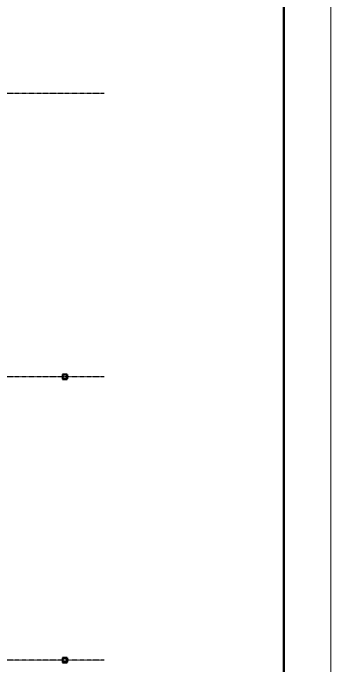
# Model space of a CAD drawing. Header units: millimetres. Extents: x 2140 to 223837, y 2113 to 170313.
# Drawn here: x 114202 to 120940, y 143633 to 157460 of the extents above; entities that cross this region are included whole.
import ezdxf

# ---------------------------------------------------------------- set-up
doc = ezdxf.new("R2010")
doc.units = ezdxf.units.MM
doc.linetypes.add('Линия сетки', pattern=[22.225, 12.7, -3.175, 3.175, -3.175])
for name, color, linetype, lineweight in [('G-ANNO-TTLB', 7, 'Continuous', 30), ('G-ANNO-TTLB-THIN', 7, 'Continuous', 20), ('S-COLS', 7, 'Continuous', 18), ('Несущие колонны', 7, 'Continuous', 18)]:
    doc.layers.add(name, color=color, linetype=linetype, lineweight=lineweight)
doc.layers.add('Стены', color=7, linetype='Continuous')

# ---------------------------------------------------------------- blocks, each defined once
blk = doc.blocks.new('_Лист АР - А1К-736802-План на отм_ 0_000')
at = {"layer": 'G-ANNO-TTLB', "lineweight": 50}
blk.add_line((-197, -143.5), (-197, 687.5), dxfattribs=at)
at = {"layer": 'G-ANNO-TTLB-THIN'}
blk.add_line((-192, 692.5), (-192, -148.5), dxfattribs=at)
blk = doc.blocks.new('Гнутый квадратный профиль _ТУ 36-2287-80_-Колонна - гнутый квадрат_ проф_100x4-746794-В_АР_ПЭ_01 Этаж')
at = {"layer": 'S-COLS', "lineweight": 9}
h = blk.add_hatch(dxfattribs=at)
h.set_pattern_fill('FP_147', color=256, style=0, pattern_type=2)
h.set_pattern_definition([(45, (-51391.9, -59127.18), (-212.132, 212.132), [])])
h.paths.add_polyline_path([(50, -50), (50, 50), (-50, 50), (-50, -50)], flags=0)
h.paths.add_polyline_path([(46, -46), (-46, -46), (-46, 46), (46, 46)], flags=0)
at = {"layer": 'S-COLS', "lineweight": 40}
for p, q in [((50, 50), (-50, 50)), ((-50, 50), (-50, -50)), ((-46, -46), (-46, 46)), ((-46, 46), (46, 46)), ((46, 46), (46, -46)), ((50, -50), (50, 50)), ((-50, -50), (50, -50)), ((46, -46), (-46, -46))]:
    blk.add_line(p, q, dxfattribs=at)
blk = doc.blocks.new('Гнутый квадратный профиль _ТУ 36-2287-80_-Колонна - гнутый квадрат_ проф_100x4-V176-В_АР_ПЭ_01 Этаж')
at = {"layer": 'Несущие колонны', "lineweight": 40}
for p, q in [((50, 50), (-50, 50)), ((-50, 50), (-50, -50)), ((-46, -46), (-46, 46)), ((-46, 46), (46, 46)), ((46, 46), (46, -46)), ((50, -50), (50, 50)), ((-50, -50), (50, -50)), ((46, -46), (-46, -46))]:
    blk.add_line(p, q, dxfattribs=at)
blk = doc.blocks.new('Помещение')
at = {"color": 9, "linetype": 'Линия сетки', "true_color": 0xc7c8ca}
for p, q in [((113992.9741, 153644.9347), (7061.0864, 153644.9347)), ((113992.9741, 147644.9347), (7061.0864, 147644.9347)), ((113992.9741, 141644.9347), (7061.0864, 141644.9347))]:
    blk.add_line(p, q, dxfattribs=at)
at = {"lineweight": 9, "xscale": 200, "yscale": 200, "zscale": 200}
blk.add_blockref('_Лист АР - А1К-736802-План на отм_ 0_000', (157200, 29700), dxfattribs=at)
for name, p in [('Гнутый квадратный профиль _ТУ 36-2287-80_-Колонна - гнутый квадрат_ проф_100x4-V176-В_АР_ПЭ_01 Этаж', (113161.9036, 147644.9347)), ('Гнутый квадратный профиль _ТУ 36-2287-80_-Колонна - гнутый квадрат_ проф_100x4-746794-В_АР_ПЭ_01 Этаж', (113161.9036, 141644.9347))]:
    blk.add_blockref(name, p)

msp = doc.modelspace()

# ---------------------------------------------------------------- block references
at = {"layer": 'Стены'}
msp.add_blockref('Помещение', (2139.8, 2112.9), dxfattribs=at)

doc.saveas('drawing.dxf')
